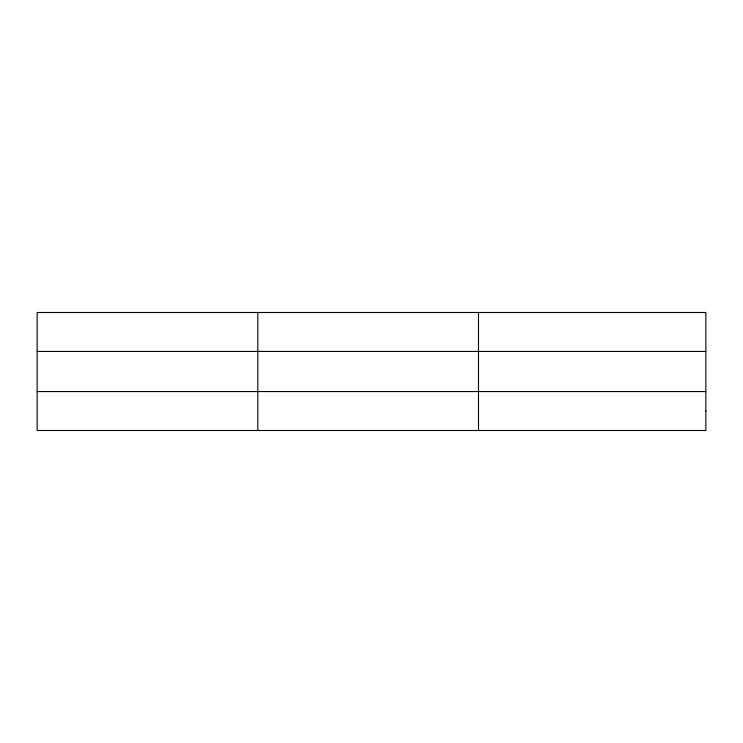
<?xml version="1.0" encoding="UTF-8"?>
<svg xmlns="http://www.w3.org/2000/svg" width="743" height="743" viewBox="0 0 743 743"><rect width="100%" height="100%" fill="white"/><g stroke="black" fill="none" stroke-linecap="round" stroke-linejoin="round"><path stroke-width="1.11" d="M257.821 312.506L257.821 430.494M478.492 312.506L478.492 430.494M37.15 351.439L705.85 351.439M37.15 391.561L705.85 391.561M705.85 411.028L705.85 430.494L37.15 430.494L37.15 312.506L705.85 312.506L705.85 411.028"/></g></svg>
